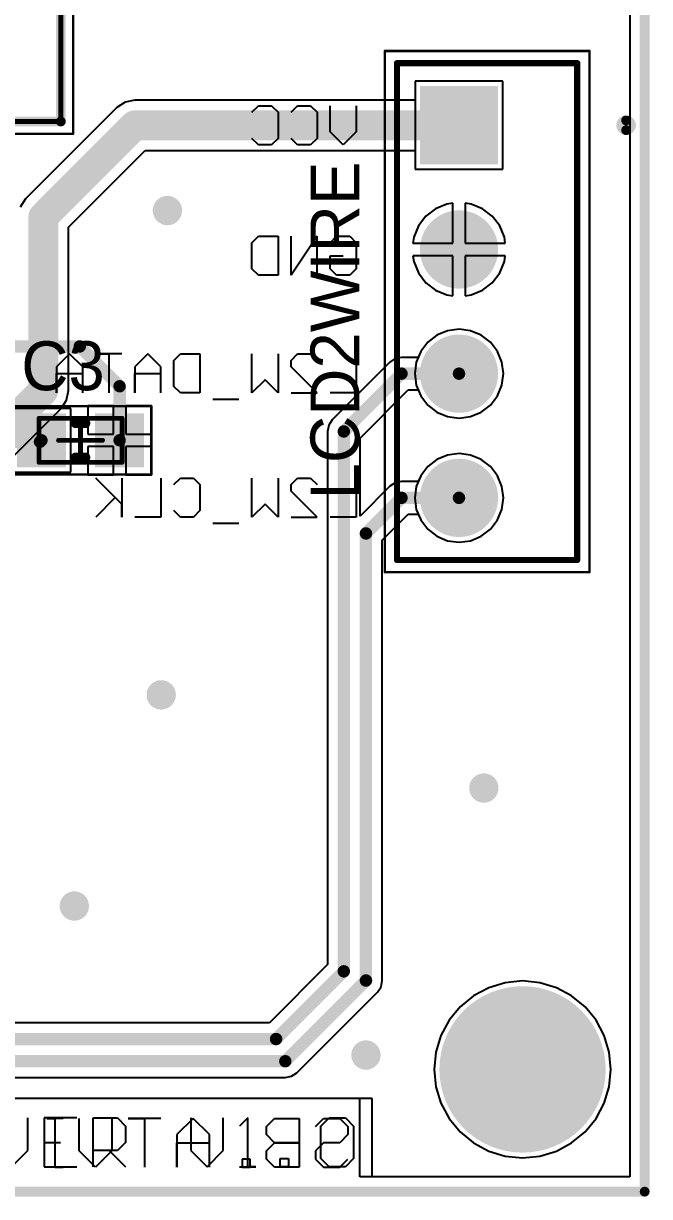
# Model space of a CAD drawing. Header units: millimetres. Extents: x -0.1 to 80.1, y -0.1 to 38.4.
# Drawn here: x 67.28 to 80.1, y -0.1 to 23.89 of the extents above; entities that cross this region are included whole.
import ezdxf

# ---------------------------------------------------------------- set-up
doc = ezdxf.new("R2010")
doc.units = ezdxf.units.MM
for name, color, linetype in [('BottomLayer', 5, 'Continuous'), ('BottomOverlay', 54, 'Continuous'), ('BottomSolder', 6, 'Continuous'), ('KeepOutLayer', 6, 'Continuous'), ('Mechanical13', 56, 'Continuous'), ('Mechanical15', 56, 'Continuous'), ('MultiLayer', 9, 'Continuous'), ('PadHoleLayer', 156, 'Continuous'), ('TopLayer', 1, 'Continuous'), ('TopOverlay', 2, 'Continuous'), ('TopPaste', 8, 'Continuous'), ('TopSolder', 216, 'Continuous'), ('ViaHoleLayer', 16, 'Continuous')]:
    doc.layers.add(name, color=color, linetype=linetype)

# ---------------------------------------------------------------- blocks, each defined once
blk = doc.blocks.new('THT_CON_4_PIN_2_54_WHITE_8')
at = {"layer": 'BottomLayer', "const_width": 0.699}
for points in [[(-1.619, 0, 1), (-0.921, 0, 1)], [(0.921, 0, 1), (1.619, 0, 1)], [(3.461, 0, 1), (4.159, 0, 1)]]:
    blk.add_lwpolyline(points, format="xyb", close=True, dxfattribs=at)
at = {"layer": 'BottomLayer'}
blk.add_solid([(-4.509, -0.699), (-3.111, -0.699), (-4.509, 0.699), (-3.111, 0.699)], dxfattribs=at)
at = {"layer": 'BottomSolder', "const_width": 0.801}
for points in [[(-1.67, 0, 1), (-0.87, 0, 1)], [(0.87, 0, 1), (1.67, 0, 1)], [(3.41, 0, 1), (4.21, 0, 1)]]:
    blk.add_lwpolyline(points, format="xyb", close=True, dxfattribs=at)
at = {"layer": 'BottomSolder'}
blk.add_solid([(-4.611, -0.801), (-3.009, -0.801), (-4.611, 0.801), (-3.009, 0.801)], dxfattribs=at)
at = {"layer": 'Mechanical13'}
for points, const_width in [([(-3.71, 3.42, 1), (-3.91, 3.42, 1)], 0.2), ([(-3.96, 3.42, 1), (-3.86, 3.42, 1)], 0.1), ([(-3.76, 3.42, 1), (-3.66, 3.42, 1)], 0.1), ([(-5.112, 2.42, 1), (-5.048, 2.42, 1)], 0.0635), ([(-5.112, 2.42, 1), (-5.048, 2.42, 1)], 0.0635), ([(5.048, 2.42, 1), (5.112, 2.42, 1)], 0.0635), ([(5.048, 2.42, 1), (5.112, 2.42, 1)], 0.0635), ([(-5.112, -1.27, 1), (-5.048, -1.27, 1)], 0.0635), ([(-5.112, -1.27, 1), (-5.048, -1.27, 1)], 0.0635), ([(5.048, -1.27, 1), (5.112, -1.27, 1)], 0.0635), ([(5.048, -1.27, 1), (5.112, -1.27, 1)], 0.0635)]:
    blk.add_lwpolyline(points, format="xyb", close=True, dxfattribs=dict(at, const_width=const_width))
at = {"layer": 'Mechanical13', "const_width": 0.127}
for points in [[(-5.08, -1.27), (-5.08, 2.42)], [(5.08, 2.42), (-5.08, 2.42)], [(5.08, -1.27), (5.08, 2.42)], [(5.08, -1.27), (-5.08, -1.27)]]:
    blk.add_lwpolyline(points, dxfattribs=at)
at = {"layer": 'Mechanical15', "const_width": 0.05}
for points in [[(-5.33, -1.52), (-5.33, 2.67)], [(5.33, 2.67), (-5.33, 2.67)], [(5.33, -1.52), (5.33, 2.67)], [(5.33, -1.52), (-5.33, -1.52)]]:
    blk.add_lwpolyline(points, dxfattribs=at)
at = {"layer": 'Mechanical15', "const_width": 0.025}
for points in [[(-5.342, 2.67, 1), (-5.318, 2.67, 1)], [(-5.342, 2.67, 1), (-5.318, 2.67, 1)], [(5.318, 2.67, 1), (5.342, 2.67, 1)], [(5.318, 2.67, 1), (5.342, 2.67, 1)], [(-5.342, -1.52, 1), (-5.318, -1.52, 1)], [(-5.342, -1.52, 1), (-5.318, -1.52, 1)], [(5.318, -1.52, 1), (5.342, -1.52, 1)], [(5.318, -1.52, 1), (5.342, -1.52, 1)]]:
    blk.add_lwpolyline(points, format="xyb", close=True, dxfattribs=at)
at = {"layer": 'MultiLayer', "const_width": 0.699}
for points in [[(-1.619, 0, 1), (-0.921, 0, 1)], [(0.921, 0, 1), (1.619, 0, 1)], [(3.461, 0, 1), (4.159, 0, 1)]]:
    blk.add_lwpolyline(points, format="xyb", close=True, dxfattribs=at)
at = {"layer": 'MultiLayer'}
blk.add_solid([(-4.509, -0.699), (-3.111, -0.699), (-4.509, 0.699), (-3.111, 0.699)], dxfattribs=at)
at = {"layer": 'PadHoleLayer', "const_width": 0.445}
for points in [[(-4.032, 0, 1), (-3.588, 0, 1)], [(-1.492, 0, 1), (-1.048, 0, 1)], [(1.048, 0, 1), (1.492, 0, 1)], [(3.588, 0, 1), (4.032, 0, 1)]]:
    blk.add_lwpolyline(points, format="xyb", close=True, dxfattribs=at)
at = {"layer": 'TopLayer', "const_width": 0.699}
for points in [[(-1.619, 0, 1), (-0.921, 0, 1)], [(0.921, 0, 1), (1.619, 0, 1)], [(3.461, 0, 1), (4.159, 0, 1)]]:
    blk.add_lwpolyline(points, format="xyb", close=True, dxfattribs=at)
at = {"layer": 'TopLayer'}
blk.add_solid([(-4.509, -0.699), (-3.111, -0.699), (-4.509, 0.699), (-3.111, 0.699)], dxfattribs=at)
at = {"layer": 'TopOverlay'}
for points, const_width in [([(-3.71, 3.42, 1), (-3.91, 3.42, 1)], 0.2), ([(-3.96, 3.42, 1), (-3.86, 3.42, 1)], 0.1), ([(-3.76, 3.42, 1), (-3.66, 3.42, 1)], 0.1), ([(-5.112, 2.42, 1), (-5.048, 2.42, 1)], 0.0635), ([(-5.112, 2.42, 1), (-5.048, 2.42, 1)], 0.0635), ([(5.048, 2.42, 1), (5.112, 2.42, 1)], 0.0635), ([(5.048, 2.42, 1), (5.112, 2.42, 1)], 0.0635), ([(-5.112, -1.27, 1), (-5.048, -1.27, 1)], 0.0635), ([(-5.112, -1.27, 1), (-5.048, -1.27, 1)], 0.0635), ([(5.048, -1.27, 1), (5.112, -1.27, 1)], 0.0635), ([(5.048, -1.27, 1), (5.112, -1.27, 1)], 0.0635)]:
    blk.add_lwpolyline(points, format="xyb", close=True, dxfattribs=dict(at, const_width=const_width))
at = {"layer": 'TopOverlay', "const_width": 0.127}
for points in [[(-5.08, -1.27), (-5.08, 2.42)], [(5.08, 2.42), (-5.08, 2.42)], [(5.08, -1.27), (5.08, 2.42)], [(5.08, -1.27), (-5.08, -1.27)]]:
    blk.add_lwpolyline(points, dxfattribs=at)
at = {"layer": 'TopSolder', "const_width": 0.801}
for points in [[(-1.67, 0, 1), (-0.87, 0, 1)], [(0.87, 0, 1), (1.67, 0, 1)], [(3.41, 0, 1), (4.21, 0, 1)]]:
    blk.add_lwpolyline(points, format="xyb", close=True, dxfattribs=at)
at = {"layer": 'TopSolder'}
blk.add_solid([(-4.611, -0.801), (-3.009, -0.801), (-4.611, 0.801), (-3.009, 0.801)], dxfattribs=at)
blk = doc.blocks.new('SMD_0603_GENERIC_33')
at = {"layer": 'Mechanical13', "const_width": 0.1}
for points in [[(-0.85, 0.45), (0.85, 0.45)], [(-0.85, -0.45), (-0.85, 0.45)], [(0.85, -0.45), (0.85, 0.45)], [(-0.85, -0.45), (0.85, -0.45)]]:
    blk.add_lwpolyline(points, dxfattribs=at)
at = {"layer": 'Mechanical13', "const_width": 0.05}
for points in [[(-0.875, 0.45, 1), (-0.825, 0.45, 1)], [(-0.875, 0.45, 1), (-0.825, 0.45, 1)], [(0.825, 0.45, 1), (0.875, 0.45, 1)], [(0.825, 0.45, 1), (0.875, 0.45, 1)], [(-0.875, -0.45, 1), (-0.825, -0.45, 1)], [(-0.875, -0.45, 1), (-0.825, -0.45, 1)], [(0.825, -0.45, 1), (0.875, -0.45, 1)], [(0.825, -0.45, 1), (0.875, -0.45, 1)]]:
    blk.add_lwpolyline(points, format="xyb", close=True, dxfattribs=at)
at = {"layer": 'Mechanical15'}
for points, const_width in [([(-1.45, 0.7), (1.45, 0.7)], 0.05), ([(-1.45, -0.7), (-1.45, 0.7)], 0.05), ([(1.45, -0.7), (1.45, 0.7)], 0.05), ([(0, -0.45), (0, 0.45)], 0.1), ([(-0.45, 0), (0.45, 0)], 0.1), ([(-1.45, -0.7), (1.45, -0.7)], 0.05)]:
    blk.add_lwpolyline(points, dxfattribs=dict(at, const_width=const_width))
for points, const_width in [([(-1.463, 0.7, 1), (-1.438, 0.7, 1)], 0.025), ([(-1.463, 0.7, 1), (-1.438, 0.7, 1)], 0.025), ([(1.438, 0.7, 1), (1.462, 0.7, 1)], 0.025), ([(1.438, 0.7, 1), (1.462, 0.7, 1)], 0.025), ([(-0.025, 0.45, 1), (0.025, 0.45, 1)], 0.05), ([(-0.475, 0, 1), (-0.425, 0, 1)], 0.05), ([(0.425, 0, 1), (0.475, 0, 1)], 0.05), ([(-0.025, -0.45, 1), (0.025, -0.45, 1)], 0.05), ([(-1.463, -0.7, 1), (-1.438, -0.7, 1)], 0.025), ([(-1.463, -0.7, 1), (-1.438, -0.7, 1)], 0.025), ([(1.438, -0.7, 1), (1.462, -0.7, 1)], 0.025), ([(1.438, -0.7, 1), (1.462, -0.7, 1)], 0.025)]:
    blk.add_lwpolyline(points, format="xyb", close=True, dxfattribs=dict(at, const_width=const_width))
at = {"layer": 'TopLayer'}
for points in [[(-0.4, -0.45), (-0.4, 0.45), (-1.2, -0.45), (-1.2, 0.45)], [(1.2, -0.45), (1.2, 0.45), (0.4, -0.45), (0.4, 0.45)]]:
    blk.add_solid(points, dxfattribs=at)
at = {"layer": 'TopOverlay', "const_width": 0.2}
for points in [[(-0.1, 0.35), (0.1, 0.35)], [(-0.1, -0.35), (0.1, -0.35)]]:
    blk.add_lwpolyline(points, dxfattribs=at)
at = {"layer": 'TopOverlay', "const_width": 0.1}
for points in [[(-0.15, 0.35, 1), (-0.05, 0.35, 1)], [(0.05, 0.35, 1), (0.15, 0.35, 1)], [(-0.15, -0.35, 1), (-0.05, -0.35, 1)], [(0.05, -0.35, 1), (0.15, -0.35, 1)]]:
    blk.add_lwpolyline(points, format="xyb", close=True, dxfattribs=at)
at = {"layer": 'TopPaste'}
for points in [[(-0.4, -0.45), (-0.4, 0.45), (-1.2, -0.45), (-1.2, 0.45)], [(1.2, -0.45), (1.2, 0.45), (0.4, -0.45), (0.4, 0.45)]]:
    blk.add_solid(points, dxfattribs=at)
at = {"layer": 'TopSolder'}
for points in [[(-0.298, -0.552), (-0.298, 0.552), (-1.302, -0.552), (-1.302, 0.552)], [(1.302, -0.552), (1.302, 0.552), (0.298, -0.552), (0.298, 0.552)]]:
    blk.add_solid(points, dxfattribs=at)
blk = doc.blocks.new('THT_CON_USB_2_0_RA_36')
at = {"layer": 'BottomLayer'}
for points, const_width in [([(-1.602, 4.319, 1), (-0.898, 4.319, 1)], 0.704), ([(-1.602, 2.319, 1), (-0.898, 2.319, 1)], 0.704), ([(0.898, 2.319, 1), (1.602, 2.319, 1)], 0.704), ([(-6.849, -0.381, 1), (-5.191, -0.381, 1)], 1.658), ([(5.191, -0.381, 1), (6.849, -0.381, 1)], 1.658)]:
    blk.add_lwpolyline(points, format="xyb", close=True, dxfattribs=dict(at, const_width=const_width))
blk.add_solid([(0.546, 3.615), (1.954, 3.615), (0.546, 5.023), (1.954, 5.023)], dxfattribs=at)
at = {"layer": 'BottomSolder'}
for points, const_width in [([(-1.653, 4.319, 1), (-0.847, 4.319, 1)], 0.806), ([(-1.653, 2.319, 1), (-0.847, 2.319, 1)], 0.806), ([(0.847, 2.319, 1), (1.653, 2.319, 1)], 0.806), ([(-6.9, -0.381, 1), (-5.14, -0.381, 1)], 1.76), ([(5.14, -0.381, 1), (6.9, -0.381, 1)], 1.76)]:
    blk.add_lwpolyline(points, format="xyb", close=True, dxfattribs=dict(at, const_width=const_width))
blk.add_solid([(0.444, 3.513), (2.056, 3.513), (0.444, 5.125), (2.056, 5.125)], dxfattribs=at)
at = {"layer": 'Mechanical13', "const_width": 0.1}
for points in [[(-6.05, 5.419), (-6.05, -10.781)], [(6.05, 5.419), (-6.05, 5.419)], [(6.05, 5.419), (6.05, -10.781)], [(6.05, -10.781), (-6.05, -10.781)]]:
    blk.add_lwpolyline(points, dxfattribs=at)
at = {"layer": 'Mechanical13', "const_width": 0.05}
for points in [[(-6.075, 5.419, 1), (-6.025, 5.419, 1)], [(-6.075, 5.419, 1), (-6.025, 5.419, 1)], [(6.025, 5.419, 1), (6.075, 5.419, 1)], [(6.025, 5.419, 1), (6.075, 5.419, 1)], [(-6.075, -10.781, 1), (-6.025, -10.781, 1)], [(-6.075, -10.781, 1), (-6.025, -10.781, 1)], [(6.025, -10.781, 1), (6.075, -10.781, 1)], [(6.025, -10.781, 1), (6.075, -10.781, 1)]]:
    blk.add_lwpolyline(points, format="xyb", close=True, dxfattribs=at)
at = {"layer": 'Mechanical15', "const_width": 0.05}
for points in [[(-6.3, 5.669), (-6.3, 1.529)], [(6.3, 5.669), (-6.3, 5.669)], [(6.3, 5.669), (6.3, 1.529)], [(-6.3, 1.529), (-7.93, 1.529)], [(-7.93, 1.529), (-7.93, -2.291)], [(7.93, 1.529), (6.3, 1.529)], [(7.93, 1.529), (7.93, -2.291)], [(-6.3, -2.291), (-7.93, -2.291)], [(-6.3, -2.291), (-6.3, -11.031)], [(6.3, -2.291), (6.3, -11.031)], [(7.93, -2.291), (6.3, -2.291)], [(6.3, -11.031), (-6.3, -11.031)]]:
    blk.add_lwpolyline(points, dxfattribs=at)
at = {"layer": 'Mechanical15', "const_width": 0.025}
for points in [[(-6.312, 5.669, 1), (-6.288, 5.669, 1)], [(-6.312, 5.669, 1), (-6.288, 5.669, 1)], [(6.288, 5.669, 1), (6.312, 5.669, 1)], [(6.288, 5.669, 1), (6.312, 5.669, 1)], [(-7.942, 1.529, 1), (-7.918, 1.529, 1)], [(-7.942, 1.529, 1), (-7.918, 1.529, 1)], [(-6.312, 1.529, 1), (-6.288, 1.529, 1)], [(-6.312, 1.529, 1), (-6.288, 1.529, 1)], [(6.288, 1.529, 1), (6.312, 1.529, 1)], [(6.288, 1.529, 1), (6.312, 1.529, 1)], [(7.918, 1.529, 1), (7.942, 1.529, 1)], [(7.918, 1.529, 1), (7.942, 1.529, 1)], [(-7.942, -2.291, 1), (-7.918, -2.291, 1)], [(-7.942, -2.291, 1), (-7.918, -2.291, 1)], [(-6.312, -2.291, 1), (-6.288, -2.291, 1)], [(-6.312, -2.291, 1), (-6.288, -2.291, 1)], [(6.288, -2.291, 1), (6.312, -2.291, 1)], [(6.288, -2.291, 1), (6.312, -2.291, 1)], [(7.918, -2.291, 1), (7.942, -2.291, 1)], [(7.918, -2.291, 1), (7.942, -2.291, 1)], [(-6.312, -11.031, 1), (-6.288, -11.031, 1)], [(-6.312, -11.031, 1), (-6.288, -11.031, 1)], [(6.288, -11.031, 1), (6.312, -11.031, 1)], [(6.288, -11.031, 1), (6.312, -11.031, 1)]]:
    blk.add_lwpolyline(points, format="xyb", close=True, dxfattribs=at)
at = {"layer": 'MultiLayer'}
for points, const_width in [([(-1.602, 4.319, 1), (-0.898, 4.319, 1)], 0.704), ([(-1.602, 2.319, 1), (-0.898, 2.319, 1)], 0.704), ([(0.898, 2.319, 1), (1.602, 2.319, 1)], 0.704), ([(-6.849, -0.381, 1), (-5.191, -0.381, 1)], 1.658), ([(5.191, -0.381, 1), (6.849, -0.381, 1)], 1.658)]:
    blk.add_lwpolyline(points, format="xyb", close=True, dxfattribs=dict(at, const_width=const_width))
blk.add_solid([(0.546, 3.615), (1.954, 3.615), (0.546, 5.023), (1.954, 5.023)], dxfattribs=at)
at = {"layer": 'PadHoleLayer'}
for points, const_width in [([(-1.475, 4.319, 1), (-1.025, 4.319, 1)], 0.45), ([(1.025, 4.319, 1), (1.475, 4.319, 1)], 0.45), ([(-1.475, 2.319, 1), (-1.025, 2.319, 1)], 0.45), ([(1.025, 2.319, 1), (1.475, 2.319, 1)], 0.45), ([(-6.595, -0.381, 1), (-5.445, -0.381, 1)], 1.15), ([(5.445, -0.381, 1), (6.595, -0.381, 1)], 1.15)]:
    blk.add_lwpolyline(points, format="xyb", close=True, dxfattribs=dict(at, const_width=const_width))
at = {"layer": 'TopLayer'}
for points, const_width in [([(-1.602, 4.319, 1), (-0.898, 4.319, 1)], 0.704), ([(-1.602, 2.319, 1), (-0.898, 2.319, 1)], 0.704), ([(0.898, 2.319, 1), (1.602, 2.319, 1)], 0.704), ([(-6.849, -0.381, 1), (-5.191, -0.381, 1)], 1.658), ([(5.191, -0.381, 1), (6.849, -0.381, 1)], 1.658)]:
    blk.add_lwpolyline(points, format="xyb", close=True, dxfattribs=dict(at, const_width=const_width))
blk.add_solid([(0.546, 3.615), (1.954, 3.615), (0.546, 5.023), (1.954, 5.023)], dxfattribs=at)
at = {"layer": 'TopOverlay', "const_width": 0.2}
for points in [[(-6.05, 5.419), (-6.05, 1.629)], [(6.05, 5.419), (-6.05, 5.419)], [(6.05, 5.419), (6.05, 1.629)], [(-6.05, -2.391), (-6.05, -10.781)], [(6.05, -2.391), (6.05, -10.781)], [(6.05, -10.781), (-6.05, -10.781)]]:
    blk.add_lwpolyline(points, dxfattribs=at)
at = {"layer": 'TopOverlay', "const_width": 0.1}
for points in [[(-6.1, 5.419, 1), (-6, 5.419, 1)], [(-6.1, 5.419, 1), (-6, 5.419, 1)], [(6, 5.419, 1), (6.1, 5.419, 1)], [(6, 5.419, 1), (6.1, 5.419, 1)], [(-6.1, 1.629, 1), (-6, 1.629, 1)], [(6, 1.629, 1), (6.1, 1.629, 1)], [(-6.1, -2.391, 1), (-6, -2.391, 1)], [(6, -2.391, 1), (6.1, -2.391, 1)], [(-6.1, -10.781, 1), (-6, -10.781, 1)], [(-6.1, -10.781, 1), (-6, -10.781, 1)], [(6, -10.781, 1), (6.1, -10.781, 1)], [(6, -10.781, 1), (6.1, -10.781, 1)]]:
    blk.add_lwpolyline(points, format="xyb", close=True, dxfattribs=at)
at = {"layer": 'TopSolder'}
for points, const_width in [([(-1.653, 4.319, 1), (-0.847, 4.319, 1)], 0.806), ([(-1.653, 2.319, 1), (-0.847, 2.319, 1)], 0.806), ([(0.847, 2.319, 1), (1.653, 2.319, 1)], 0.806), ([(-6.9, -0.381, 1), (-5.14, -0.381, 1)], 1.76), ([(5.14, -0.381, 1), (6.9, -0.381, 1)], 1.76)]:
    blk.add_lwpolyline(points, format="xyb", close=True, dxfattribs=dict(at, const_width=const_width))
blk.add_solid([(0.444, 3.513), (2.056, 3.513), (0.444, 5.125), (2.056, 5.125)], dxfattribs=at)

msp = doc.modelspace()

# ---------------------------------------------------------------- linework, layer by layer
at = {"layer": 'BottomLayer'}
for p, q in [((79.694, 35.694), (79.694, 0.306)), ((77.099, 22.709), (75.301, 22.709)), ((75.301, 22.709), (75.301, 22.325)), ((77.099, 20.911), (77.099, 22.709)), ((69.562, 22.325), (69.365, 22.286)), ((75.301, 22.325), (69.562, 22.325)), ((69.562, 22.325), (69.562, 22.325)), ((69.198, 22.174), (67.327, 20.303)), ((69.365, 22.286), (69.198, 22.174)), ((68.206, 19.726), (69.775, 21.295)), ((69.775, 21.295), (75.301, 21.295)), ((75.301, 21.295), (75.301, 20.911)), ((75.301, 20.911), (77.099, 20.911)), ((67.327, 20.303), (67.215, 20.136)), ((75.951, 20.198), (75.719, 20.102)), ((76.073, 20.215), (75.951, 20.198)), ((76.073, 19.397), (76.073, 20.215)), ((76.449, 20.198), (76.327, 20.215)), ((76.327, 20.215), (76.327, 19.397)), ((76.681, 20.102), (76.449, 20.198)), ((75.52, 19.95), (75.368, 19.751)), ((75.719, 20.102), (75.52, 19.95)), ((76.88, 19.95), (76.681, 20.102)), ((77.032, 19.751), (76.88, 19.95)), ((68.206, 16.383), (68.206, 19.726)), ((75.368, 19.751), (75.272, 19.519)), ((77.128, 19.519), (77.032, 19.751)), ((75.272, 19.519), (75.255, 19.397)), ((77.145, 19.397), (77.128, 19.519)), ((75.255, 19.397), (76.073, 19.397)), ((76.327, 19.397), (77.145, 19.397)), ((76.073, 19.143), (75.255, 19.143)), ((75.255, 19.143), (75.272, 19.021)), ((75.272, 19.021), (75.368, 18.789)), ((76.073, 18.325), (76.073, 19.143)), ((77.145, 19.143), (76.327, 19.143)), ((76.327, 19.143), (76.327, 18.325)), ((77.032, 18.789), (77.128, 19.021)), ((77.128, 19.021), (77.145, 19.143)), ((75.368, 18.789), (75.52, 18.59)), ((76.88, 18.59), (77.032, 18.789)), ((75.52, 18.59), (75.719, 18.438)), ((76.681, 18.438), (76.88, 18.59)), ((75.719, 18.438), (75.951, 18.342)), ((75.951, 18.342), (76.073, 18.325)), ((76.327, 18.325), (76.449, 18.342)), ((76.449, 18.342), (76.681, 18.438)), ((75.747, 17.515), (75.559, 17.371)), ((75.965, 17.606), (75.747, 17.515)), ((76.2, 17.637), (75.965, 17.606)), ((76.435, 17.606), (76.2, 17.637)), ((76.653, 17.515), (76.435, 17.606)), ((76.841, 17.371), (76.653, 17.515)), ((75.559, 17.371), (75.415, 17.183)), ((76.985, 17.183), (76.841, 17.371)), ((75.415, 17.183), (75.324, 16.965)), ((77.076, 16.965), (76.985, 17.183)), ((75.324, 16.965), (75.293, 16.73)), ((77.107, 16.73), (77.076, 16.965)), ((75.293, 16.73), (75.324, 16.495)), ((77.076, 16.495), (77.107, 16.73)), ((68.167, 16.186), (68.206, 16.383)), ((75.324, 16.495), (75.415, 16.277)), ((76.985, 16.277), (77.076, 16.495)), ((68.055, 16.019), (68.167, 16.186)), ((75.415, 16.277), (75.559, 16.089)), ((75.559, 16.089), (75.747, 15.945)), ((76.653, 15.945), (76.841, 16.089)), ((76.841, 16.089), (76.985, 16.277)), ((66.366, 14.33), (68.055, 16.019)), ((75.747, 15.945), (75.965, 15.854)), ((75.965, 15.854), (76.2, 15.823)), ((76.2, 15.823), (76.435, 15.854)), ((76.435, 15.854), (76.653, 15.945)), ((75.747, 14.975), (75.559, 14.831)), ((75.965, 15.066), (75.747, 14.975)), ((76.2, 15.097), (75.965, 15.066)), ((76.435, 15.066), (76.2, 15.097)), ((76.653, 14.975), (76.435, 15.066)), ((76.841, 14.831), (76.653, 14.975)), ((75.415, 14.643), (75.324, 14.425)), ((75.559, 14.831), (75.415, 14.643)), ((76.985, 14.643), (76.841, 14.831)), ((77.076, 14.425), (76.985, 14.643)), ((75.324, 14.425), (75.293, 14.19)), ((77.107, 14.19), (77.076, 14.425)), ((75.293, 14.19), (75.324, 13.955)), ((77.076, 13.955), (77.107, 14.19)), ((75.324, 13.955), (75.415, 13.737)), ((76.985, 13.737), (77.076, 13.955)), ((75.415, 13.737), (75.559, 13.549)), ((76.841, 13.549), (76.985, 13.737)), ((75.559, 13.549), (75.747, 13.405)), ((76.653, 13.405), (76.841, 13.549)), ((75.747, 13.405), (75.965, 13.314)), ((75.965, 13.314), (76.2, 13.283)), ((76.2, 13.283), (76.435, 13.314)), ((76.435, 13.314), (76.653, 13.405)), ((76.808, 4.171), (76.495, 4.004)), ((77.147, 4.274), (76.808, 4.171)), ((77.5, 4.309), (77.147, 4.274)), ((77.853, 4.274), (77.5, 4.309)), ((78.192, 4.171), (77.853, 4.274)), ((78.505, 4.004), (78.192, 4.171)), ((76.495, 4.004), (76.221, 3.779)), ((78.779, 3.779), (78.505, 4.004)), ((76.221, 3.779), (75.996, 3.505)), ((79.004, 3.505), (78.779, 3.779)), ((75.996, 3.505), (75.829, 3.192)), ((79.171, 3.192), (79.004, 3.505)), ((75.829, 3.192), (75.726, 2.853)), ((79.274, 2.853), (79.171, 3.192)), ((75.726, 2.853), (75.691, 2.5)), ((79.309, 2.5), (79.274, 2.853)), ((75.691, 2.5), (75.726, 2.147)), ((79.274, 2.147), (79.309, 2.5)), ((75.726, 2.147), (75.829, 1.808)), ((79.171, 1.808), (79.274, 2.147)), ((74.168, 1.903), (61.849, 1.907)), ((74.168, 0.306), (74.168, 1.903)), ((75.829, 1.808), (75.996, 1.495)), ((79.004, 1.495), (79.171, 1.808)), ((75.996, 1.495), (76.221, 1.221)), ((78.779, 1.221), (79.004, 1.495)), ((76.221, 1.221), (76.495, 0.996)), ((78.505, 0.996), (78.779, 1.221)), ((76.495, 0.996), (76.808, 0.829)), ((78.192, 0.829), (78.505, 0.996)), ((76.808, 0.829), (77.147, 0.726)), ((77.147, 0.726), (77.5, 0.691)), ((77.5, 0.691), (77.853, 0.726)), ((77.853, 0.726), (78.192, 0.829)), ((79.694, 0.306), (74.168, 0.306))]:
    msp.add_line(p, q, dxfattribs=at)
at = {"layer": 'BottomLayer', "const_width": 0.61}
for points in [[(67.691, 19.939), (69.562, 21.81)], [(69.562, 21.81), (76.2, 21.81)], [(67.691, 16.383), (67.691, 19.939)], [(66.002, 14.694), (67.691, 16.383)]]:
    msp.add_lwpolyline(points, dxfattribs=at)
at = {"layer": 'BottomLayer'}
for points, const_width in [([(69.41, 21.81, 1), (69.714, 21.81, 1)], 0.305), ([(69.41, 21.81, 1), (69.714, 21.81, 1)], 0.305), ([(76.048, 21.81, 1), (76.352, 21.81, 1)], 0.305), ([(67.539, 19.939, 1), (67.843, 19.939, 1)], 0.305), ([(67.539, 19.939, 1), (67.843, 19.939, 1)], 0.305), ([(70.081, 20.066, 1), (70.381, 20.066, 1)], 0.3), ([(67.539, 16.383, 1), (67.843, 16.383, 1)], 0.305), ([(67.539, 16.383, 1), (67.843, 16.383, 1)], 0.305), ([(69.954, 10.16, 1), (70.254, 10.16, 1)], 0.3), ([(76.558, 8.255, 1), (76.858, 8.255, 1)], 0.3), ([(68.176, 5.842, 1), (68.476, 5.842, 1)], 0.3), ([(76.7, 2.5, 1), (78.3, 2.5, 1)], 1.6), ([(74.145, 2.794, 1), (74.445, 2.794, 1)], 0.3)]:
    msp.add_lwpolyline(points, format="xyb", close=True, dxfattribs=dict(at, const_width=const_width))
at = {"layer": 'BottomOverlay'}
for p, q in [((71.962, 22.075), (72.096, 22.209)), ((72.096, 22.209), (72.362, 22.209)), ((72.362, 22.209), (72.496, 22.075)), ((72.496, 22.075), (72.496, 21.542)), ((72.762, 22.075), (72.895, 22.209)), ((72.895, 22.209), (73.162, 22.209)), ((73.162, 22.209), (73.295, 22.075)), ((73.295, 22.075), (73.295, 21.542)), ((73.562, 21.676), (73.562, 22.209)), ((74.095, 22.209), (74.095, 21.676)), ((73.828, 21.409), (73.562, 21.676)), ((74.095, 21.676), (73.828, 21.409)), ((72.096, 21.409), (71.962, 21.542)), ((72.362, 21.409), (72.096, 21.409)), ((72.496, 21.542), (72.362, 21.409)), ((72.895, 21.409), (72.762, 21.542)), ((73.162, 21.409), (72.895, 21.409)), ((73.295, 21.542), (73.162, 21.409)), ((71.962, 19.408), (72.096, 19.542)), ((72.096, 19.542), (72.496, 19.542)), ((72.496, 19.542), (72.496, 18.742)), ((73.295, 19.542), (72.762, 18.742)), ((72.762, 18.742), (72.762, 19.542)), ((73.295, 18.742), (73.295, 19.542)), ((73.562, 19.408), (73.695, 19.542)), ((73.695, 19.542), (73.962, 19.542)), ((73.962, 19.542), (74.095, 19.408)), ((71.962, 18.875), (71.962, 19.408)), ((74.095, 19.408), (74.095, 18.875)), ((73.562, 18.875), (73.562, 19.142)), ((73.562, 19.142), (73.828, 19.142)), ((72.096, 18.742), (71.962, 18.875)), ((72.496, 18.742), (72.096, 18.742)), ((73.695, 18.742), (73.562, 18.875)), ((73.962, 18.742), (73.695, 18.742)), ((74.095, 18.875), (73.962, 18.742)), ((68.23, 17.135), (67.964, 16.868)), ((68.497, 16.868), (68.23, 17.135)), ((69.297, 17.135), (68.763, 17.135)), ((68.763, 17.135), (69.03, 17.135)), ((69.03, 17.135), (69.03, 16.335)), ((69.83, 17.135), (69.563, 16.868)), ((70.096, 16.868), (69.83, 17.135)), ((70.363, 17.002), (70.496, 17.135)), ((70.496, 17.135), (70.896, 17.135)), ((70.896, 17.135), (70.896, 16.335)), ((71.962, 16.335), (71.962, 17.135)), ((72.496, 17.135), (72.496, 16.335)), ((72.762, 17.002), (72.895, 17.135)), ((72.895, 17.135), (73.162, 17.135)), ((73.162, 17.135), (73.295, 17.002)), ((74.095, 17.135), (74.095, 16.335)), ((67.964, 16.868), (67.964, 16.335)), ((68.497, 16.335), (68.497, 16.868)), ((69.563, 16.868), (69.563, 16.335)), ((70.096, 16.335), (70.096, 16.868)), ((70.363, 16.469), (70.363, 17.002)), ((72.762, 16.868), (72.762, 17.002)), ((73.295, 16.335), (72.762, 16.868)), ((67.964, 16.335), (67.964, 16.735)), ((67.964, 16.735), (68.497, 16.735)), ((69.563, 16.335), (69.563, 16.735)), ((69.563, 16.735), (70.096, 16.735)), ((72.229, 16.602), (71.962, 16.335)), ((72.496, 16.335), (72.229, 16.602)), ((70.496, 16.335), (70.363, 16.469)), ((70.896, 16.335), (70.496, 16.335)), ((72.762, 16.335), (73.295, 16.335)), ((74.095, 16.335), (73.562, 16.335)), ((71.696, 16.202), (71.163, 16.202)), ((69.297, 14.062), (68.763, 14.595)), ((68.763, 14.595), (69.163, 14.195)), ((69.297, 14.595), (69.297, 13.795)), ((70.096, 14.595), (70.096, 13.795)), ((70.363, 14.462), (70.496, 14.595)), ((70.496, 14.595), (70.763, 14.595)), ((70.763, 14.595), (70.896, 14.462)), ((70.896, 14.462), (70.896, 13.929)), ((71.962, 13.795), (71.962, 14.595)), ((72.496, 14.595), (72.496, 13.795)), ((72.762, 14.462), (72.895, 14.595)), ((72.762, 14.328), (72.762, 14.462)), ((72.895, 14.595), (73.162, 14.595)), ((73.162, 14.595), (73.295, 14.462)), ((74.095, 14.595), (74.095, 13.795)), ((69.163, 14.195), (68.763, 13.795)), ((73.295, 13.795), (72.762, 14.328)), ((69.297, 13.795), (69.297, 14.062)), ((70.496, 13.795), (70.363, 13.929)), ((70.896, 13.929), (70.763, 13.795)), ((72.229, 14.062), (71.962, 13.795)), ((72.496, 13.795), (72.229, 14.062)), ((70.096, 13.795), (69.563, 13.795)), ((70.763, 13.795), (70.496, 13.795)), ((72.762, 13.795), (73.295, 13.795)), ((74.095, 13.795), (73.562, 13.795)), ((71.696, 13.662), (71.163, 13.662))]:
    msp.add_line(p, q, dxfattribs=at)
at = {"layer": 'BottomSolder'}
for p, q in [((68.094, 1.499), (67.761, 1.499)), ((67.761, 1.499), (67.928, 1.499)), ((67.928, 1.499), (67.928, 0.499)), ((68.428, 0.832), (68.428, 1.499)), ((69.094, 1.499), (69.094, 0.832)), ((70.094, 1.499), (69.427, 1.499)), ((69.427, 1.499), (69.761, 1.499)), ((69.761, 1.499), (69.761, 0.499)), ((70.76, 1.499), (70.427, 1.166)), ((71.093, 1.166), (70.76, 1.499)), ((72.26, 1.332), (72.426, 1.499)), ((72.426, 1.499), (72.926, 1.499)), ((72.926, 1.499), (72.926, 0.499)), ((73.259, 1.332), (73.426, 1.499)), ((73.426, 1.499), (73.759, 1.499)), ((73.759, 1.499), (73.926, 1.332)), ((72.26, 1.166), (72.26, 1.332)), ((73.926, 1.332), (73.926, 1.166)), ((70.427, 1.166), (70.427, 0.499)), ((70.427, 0.499), (70.427, 0.999)), ((70.427, 0.999), (71.093, 0.999)), ((71.093, 0.499), (71.093, 1.166)), ((72.426, 0.999), (72.26, 1.166)), ((72.26, 0.832), (72.426, 0.999)), ((72.426, 0.999), (72.926, 0.999)), ((72.926, 0.999), (72.426, 0.999)), ((73.426, 0.999), (73.259, 0.832)), ((73.759, 0.999), (73.426, 0.999)), ((73.926, 1.166), (73.759, 0.999)), ((68.761, 0.499), (68.428, 0.832)), ((69.094, 0.832), (68.761, 0.499)), ((72.26, 0.666), (72.26, 0.832)), ((73.259, 0.832), (73.259, 0.666)), ((68.094, 0.499), (67.761, 0.499)), ((67.928, 0.499), (68.094, 0.499)), ((71.927, 0.666), (71.76, 0.666)), ((71.76, 0.666), (71.76, 0.499)), ((71.76, 0.499), (71.927, 0.499)), ((71.927, 0.499), (71.927, 0.666)), ((72.426, 0.499), (72.26, 0.666)), ((72.926, 0.499), (72.426, 0.499)), ((73.259, 0.666), (73.426, 0.499)), ((73.426, 0.499), (73.759, 0.499)), ((73.759, 0.499), (73.926, 0.666))]:
    msp.add_line(p, q, dxfattribs=at)
at = {"layer": 'BottomSolder', "const_width": 1.702}
msp.add_lwpolyline([(76.649, 2.5, 1), (78.351, 2.5, 1)], format="xyb", close=True, dxfattribs=at)
at = {"layer": 'KeepOutLayer', "const_width": 0.2}
for points in [[(80, 0), (80, 36)], [(0, 0), (80, 0)]]:
    msp.add_lwpolyline(points, dxfattribs=at)
at = {"layer": 'KeepOutLayer', "const_width": 0.1}
msp.add_lwpolyline([(79.95, 0, 1), (80.05, 0, 1)], format="xyb", close=True, dxfattribs=at)
msp.add_lwpolyline([(79.95, 0, 1), (80.05, 0, 1)], format="xyb", close=True, dxfattribs=at)
at = {"layer": 'MultiLayer'}
for points, const_width in [([(70.081, 20.066, 1), (70.381, 20.066, 1)], 0.3), ([(69.954, 10.16, 1), (70.254, 10.16, 1)], 0.3), ([(76.558, 8.255, 1), (76.858, 8.255, 1)], 0.3), ([(68.176, 5.842, 1), (68.476, 5.842, 1)], 0.3), ([(76.7, 2.5, 1), (78.3, 2.5, 1)], 1.6), ([(74.145, 2.794, 1), (74.445, 2.794, 1)], 0.3)]:
    msp.add_lwpolyline(points, format="xyb", close=True, dxfattribs=dict(at, const_width=const_width))
at = {"layer": 'PadHoleLayer', "const_width": 1.5}
msp.add_lwpolyline([(76.75, 2.5, 1), (78.25, 2.5, 1)], format="xyb", close=True, dxfattribs=at)
at = {"layer": 'TopLayer'}
for p, q in [((79.694, 35.694), (79.694, 0.306)), ((77.099, 22.709), (75.301, 22.709)), ((75.301, 22.709), (75.301, 20.911)), ((77.099, 20.911), (77.099, 22.709)), ((75.301, 20.911), (77.099, 20.911)), ((75.951, 20.198), (75.719, 20.102)), ((76.073, 20.215), (75.951, 20.198)), ((76.073, 19.397), (76.073, 20.215)), ((76.449, 20.198), (76.327, 20.215)), ((76.327, 20.215), (76.327, 19.397)), ((76.681, 20.102), (76.449, 20.198)), ((75.52, 19.95), (75.368, 19.751)), ((75.719, 20.102), (75.52, 19.95)), ((76.88, 19.95), (76.681, 20.102)), ((77.032, 19.751), (76.88, 19.95)), ((75.368, 19.751), (75.272, 19.519)), ((77.128, 19.519), (77.032, 19.751)), ((75.272, 19.519), (75.255, 19.397)), ((77.145, 19.397), (77.128, 19.519)), ((75.255, 19.397), (76.073, 19.397)), ((76.327, 19.397), (77.145, 19.397)), ((76.073, 19.143), (75.255, 19.143)), ((75.255, 19.143), (75.272, 19.021)), ((75.272, 19.021), (75.368, 18.789)), ((76.073, 18.325), (76.073, 19.143)), ((77.145, 19.143), (76.327, 19.143)), ((76.327, 19.143), (76.327, 18.325)), ((77.032, 18.789), (77.128, 19.021)), ((77.128, 19.021), (77.145, 19.143)), ((75.368, 18.789), (75.52, 18.59)), ((76.88, 18.59), (77.032, 18.789)), ((75.52, 18.59), (75.719, 18.438)), ((76.681, 18.438), (76.88, 18.59)), ((75.719, 18.438), (75.951, 18.342)), ((75.951, 18.342), (76.073, 18.325)), ((76.327, 18.325), (76.449, 18.342)), ((76.449, 18.342), (76.681, 18.438)), ((75.747, 17.515), (75.559, 17.371)), ((75.965, 17.606), (75.747, 17.515)), ((76.2, 17.637), (75.965, 17.606)), ((76.435, 17.606), (76.2, 17.637)), ((76.653, 17.515), (76.435, 17.606)), ((76.841, 17.371), (76.653, 17.515)), ((75.559, 17.371), (75.415, 17.183)), ((76.985, 17.183), (76.841, 17.371)), ((74.895, 17.038), (74.787, 16.966)), ((75.023, 17.063), (74.895, 17.038)), ((75.365, 17.063), (75.023, 17.063)), ((75.415, 17.183), (75.365, 17.063)), ((77.076, 16.965), (76.985, 17.183)), ((74.787, 16.966), (73.605, 15.784)), ((77.107, 16.73), (77.076, 16.965)), ((77.076, 16.495), (77.107, 16.73)), ((74.174, 15.41), (75.161, 16.397)), ((75.161, 16.397), (75.365, 16.397)), ((75.365, 16.397), (75.415, 16.277)), ((76.985, 16.277), (77.076, 16.495)), ((75.415, 16.277), (75.559, 16.089)), ((75.559, 16.089), (75.747, 15.945)), ((76.653, 15.945), (76.841, 16.089)), ((76.841, 16.089), (76.985, 16.277)), ((68.253, 16.017), (67.053, 16.017)), ((68.253, 14.717), (68.253, 16.017)), ((69.126, 16.071), (68.599, 16.071)), ((68.599, 16.071), (68.599, 15.494)), ((69.126, 15.494), (69.126, 16.071)), ((69.907, 16.071), (69.38, 16.071)), ((69.38, 16.071), (69.38, 15.494)), ((69.907, 15.494), (69.907, 16.071)), ((75.747, 15.945), (75.965, 15.854)), ((75.965, 15.854), (76.2, 15.823)), ((76.2, 15.823), (76.435, 15.854)), ((76.435, 15.854), (76.653, 15.945)), ((73.533, 15.676), (73.508, 15.548)), ((73.605, 15.784), (73.533, 15.676)), ((68.599, 15.494), (69.126, 15.494)), ((69.38, 15.494), (69.907, 15.494)), ((73.508, 15.548), (73.508, 4.644)), ((74.174, 13.813), (74.174, 15.41)), ((69.126, 15.24), (68.599, 15.24)), ((68.599, 15.24), (68.599, 14.663)), ((69.126, 14.663), (69.126, 15.24)), ((69.907, 15.24), (69.38, 15.24)), ((69.38, 15.24), (69.38, 14.663)), ((69.907, 14.663), (69.907, 15.24)), ((75.747, 14.975), (75.559, 14.831)), ((75.965, 15.066), (75.747, 14.975)), ((76.2, 15.097), (75.965, 15.066)), ((76.435, 15.066), (76.2, 15.097)), ((76.653, 14.975), (76.435, 15.066)), ((76.841, 14.831), (76.653, 14.975)), ((67.053, 14.717), (68.253, 14.717)), ((68.599, 14.663), (69.126, 14.663)), ((69.38, 14.663), (69.907, 14.663)), ((75.415, 14.643), (75.365, 14.523)), ((75.559, 14.831), (75.415, 14.643)), ((76.985, 14.643), (76.841, 14.831)), ((77.076, 14.425), (76.985, 14.643)), ((74.787, 14.426), (74.174, 13.813)), ((74.895, 14.498), (74.787, 14.426)), ((75.023, 14.523), (74.895, 14.498)), ((75.365, 14.523), (75.023, 14.523)), ((77.107, 14.19), (77.076, 14.425)), ((77.076, 13.955), (77.107, 14.19)), ((76.985, 13.737), (77.076, 13.955)), ((74.628, 13.324), (75.161, 13.857)), ((75.161, 13.857), (75.365, 13.857)), ((75.365, 13.857), (75.415, 13.737)), ((75.415, 13.737), (75.559, 13.549)), ((76.841, 13.549), (76.985, 13.737)), ((75.559, 13.549), (75.747, 13.405)), ((76.653, 13.405), (76.841, 13.549)), ((74.628, 4.318), (74.628, 13.324)), ((75.747, 13.405), (75.965, 13.314)), ((75.965, 13.314), (76.2, 13.283)), ((76.2, 13.283), (76.435, 13.314)), ((76.435, 13.314), (76.653, 13.405)), ((73.508, 4.644), (72.318, 3.454)), ((72.88, 2.431), (74.531, 4.082)), ((74.531, 4.082), (74.603, 4.19)), ((74.603, 4.19), (74.628, 4.318)), ((76.808, 4.171), (76.495, 4.004)), ((77.147, 4.274), (76.808, 4.171)), ((77.5, 4.309), (77.147, 4.274)), ((77.853, 4.274), (77.5, 4.309)), ((78.192, 4.171), (77.853, 4.274)), ((78.505, 4.004), (78.192, 4.171)), ((76.495, 4.004), (76.221, 3.779)), ((78.779, 3.779), (78.505, 4.004)), ((76.221, 3.779), (75.996, 3.505)), ((79.004, 3.505), (78.779, 3.779)), ((72.318, 3.454), (40.715, 3.454)), ((75.996, 3.505), (75.829, 3.192)), ((79.171, 3.192), (79.004, 3.505)), ((75.829, 3.192), (75.726, 2.853)), ((79.274, 2.853), (79.171, 3.192)), ((75.726, 2.853), (75.691, 2.5)), ((79.309, 2.5), (79.274, 2.853)), ((72.772, 2.359), (72.88, 2.431)), ((75.691, 2.5), (75.726, 2.147)), ((79.274, 2.147), (79.309, 2.5)), ((26.035, 2.334), (72.644, 2.334)), ((72.644, 2.334), (72.772, 2.359)), ((75.726, 2.147), (75.829, 1.808)), ((79.171, 1.808), (79.274, 2.147)), ((74.422, 1.905), (55.499, 1.905)), ((74.422, 0.306), (74.422, 1.905)), ((75.829, 1.808), (75.996, 1.495)), ((79.004, 1.495), (79.171, 1.808)), ((75.996, 1.495), (76.221, 1.221)), ((78.779, 1.221), (79.004, 1.495)), ((76.221, 1.221), (76.495, 0.996)), ((78.505, 0.996), (78.779, 1.221)), ((76.495, 0.996), (76.808, 0.829)), ((78.192, 0.829), (78.505, 0.996)), ((76.808, 0.829), (77.147, 0.726)), ((77.147, 0.726), (77.5, 0.691)), ((77.5, 0.691), (77.853, 0.726)), ((77.853, 0.726), (78.192, 0.829)), ((79.694, 0.306), (74.422, 0.306))]:
    msp.add_line(p, q, dxfattribs=at)
for points, const_width in [([(70.081, 20.066, 1), (70.381, 20.066, 1)], 0.3), ([(68.374, 17.287, 1), (68.501, 17.287, 1)], 0.127), ([(68.374, 17.287, 1), (68.501, 17.287, 1)], 0.127), ([(74.959, 16.73, 1), (75.086, 16.73, 1)], 0.127), ([(74.959, 16.73, 1), (75.086, 16.73, 1)], 0.127), ([(76.136, 16.73, 1), (76.263, 16.73, 1)], 0.127), ([(69.189, 16.472, 1), (69.316, 16.472, 1)], 0.127), ([(69.189, 16.472, 1), (69.316, 16.472, 1)], 0.127), ([(73.778, 15.548, 1), (73.905, 15.548, 1)], 0.127), ([(73.778, 15.548, 1), (73.905, 15.548, 1)], 0.127), ([(67.559, 15.337, 1), (67.686, 15.337, 1)], 0.127), ([(67.559, 15.337, 1), (67.686, 15.337, 1)], 0.127), ([(67.589, 15.367, 1), (67.716, 15.367, 1)], 0.127), ([(69.189, 15.367, 1), (69.316, 15.367, 1)], 0.127), ([(74.959, 14.19, 1), (75.086, 14.19, 1)], 0.127), ([(74.959, 14.19, 1), (75.086, 14.19, 1)], 0.127), ([(76.136, 14.19, 1), (76.263, 14.19, 1)], 0.127), ([(74.231, 13.462, 1), (74.359, 13.462, 1)], 0.127), ([(74.231, 13.462, 1), (74.359, 13.462, 1)], 0.127), ([(69.954, 10.16, 1), (70.254, 10.16, 1)], 0.3), ([(76.558, 8.255, 1), (76.858, 8.255, 1)], 0.3), ([(68.176, 5.842, 1), (68.476, 5.842, 1)], 0.3), ([(73.778, 4.506, 1), (73.905, 4.506, 1)], 0.127), ([(73.778, 4.506, 1), (73.905, 4.506, 1)], 0.127), ([(74.231, 4.318, 1), (74.359, 4.318, 1)], 0.127), ([(74.231, 4.318, 1), (74.359, 4.318, 1)], 0.127), ([(76.7, 2.5, 1), (78.3, 2.5, 1)], 1.6), ([(72.392, 3.121, 1), (72.519, 3.121, 1)], 0.127), ([(72.392, 3.121, 1), (72.519, 3.121, 1)], 0.127), ([(74.145, 2.794, 1), (74.445, 2.794, 1)], 0.3), ([(72.581, 2.667, 1), (72.707, 2.667, 1)], 0.127), ([(72.581, 2.667, 1), (72.707, 2.667, 1)], 0.127)]:
    msp.add_lwpolyline(points, format="xyb", close=True, dxfattribs=dict(at, const_width=const_width))
at = {"layer": 'TopLayer', "const_width": 0.254}
for points in [[(65.684, 17.287), (68.438, 17.287)], [(68.438, 17.287), (69.253, 16.472)], [(73.841, 15.548), (75.023, 16.73)], [(75.023, 16.73), (76.2, 16.73)], [(69.253, 15.367), (69.253, 16.472)], [(73.841, 4.506), (73.841, 15.548)], [(65.684, 15.337), (67.623, 15.337)], [(67.623, 15.337), (67.653, 15.367)], [(74.295, 13.462), (75.023, 14.19)], [(75.023, 14.19), (76.2, 14.19)], [(74.295, 4.318), (74.295, 13.462)], [(72.456, 3.121), (73.841, 4.506)], [(72.644, 2.667), (74.295, 4.318)], [(26.47, 3.121), (72.456, 3.121)], [(26.035, 2.667), (72.644, 2.667)]]:
    msp.add_lwpolyline(points, dxfattribs=at)
at = {"layer": 'TopSolder'}
for p, q in [((67.376, 0.841), (67.376, 1.508)), ((68.376, 1.508), (67.71, 1.508)), ((67.71, 1.508), (67.71, 0.508)), ((68.709, 0.508), (68.709, 1.508)), ((68.709, 1.508), (69.209, 1.508)), ((69.209, 1.508), (69.376, 1.341)), ((70.709, 1.508), (70.709, 0.841)), ((71.375, 0.841), (71.375, 1.508)), ((71.875, 1.508), (71.708, 1.341)), ((71.875, 0.508), (71.875, 1.508)), ((73.374, 1.341), (73.541, 1.508)), ((73.541, 1.508), (73.874, 1.508)), ((73.874, 1.508), (74.041, 1.341)), ((69.376, 1.341), (69.376, 1.008)), ((73.374, 0.675), (73.374, 1.341)), ((74.041, 1.341), (74.041, 0.675)), ((67.71, 1.008), (68.043, 1.008)), ((69.376, 1.008), (69.209, 0.841)), ((67.043, 0.508), (67.376, 0.841)), ((69.209, 0.841), (68.709, 0.841)), ((69.042, 0.841), (69.376, 0.508)), ((70.709, 0.841), (71.042, 0.508)), ((71.042, 0.508), (71.375, 0.841)), ((67.71, 0.508), (68.376, 0.508)), ((71.708, 0.508), (72.041, 0.508)), ((72.041, 0.508), (71.875, 0.508)), ((72.541, 0.508), (72.541, 0.675)), ((72.541, 0.675), (72.708, 0.675)), ((72.708, 0.508), (72.541, 0.508)), ((72.708, 0.675), (72.708, 0.508)), ((73.541, 0.508), (73.374, 0.675)), ((73.874, 0.508), (73.541, 0.508)), ((74.041, 0.675), (73.874, 0.508))]:
    msp.add_line(p, q, dxfattribs=at)
at = {"layer": 'TopSolder', "const_width": 1.702}
msp.add_lwpolyline([(76.649, 2.5, 1), (78.351, 2.5, 1)], format="xyb", close=True, dxfattribs=at)
at = {"layer": 'ViaHoleLayer', "const_width": 0.15}
for points in [[(70.156, 20.066, 1), (70.306, 20.066, 1)], [(70.029, 10.16, 1), (70.179, 10.16, 1)], [(76.633, 8.255, 1), (76.783, 8.255, 1)], [(68.251, 5.842, 1), (68.401, 5.842, 1)], [(74.22, 2.794, 1), (74.37, 2.794, 1)]]:
    msp.add_lwpolyline(points, format="xyb", close=True, dxfattribs=at)

# ---------------------------------------------------------------- block references
for name, p, rotation in [('THT_CON_USB_2_0_RA_36', (62, 27.305), 180), ('THT_CON_4_PIN_2_54_WHITE_8', (76.2, 18), 270)]:
    msp.add_blockref(name, p, dxfattribs=dict(rotation=rotation))
msp.add_blockref('SMD_0603_GENERIC_33', (68.453, 15.367))

# ---------------------------------------------------------------- texts
at = {"layer": 'TopOverlay'}
msp.add_text('LCD2WIRE', height=1, rotation=90, dxfattribs=at).set_placement((74.16, 14.158))
msp.add_text('C3', height=1, dxfattribs=at).set_placement((67.239, 16.391))

doc.saveas('drawing.dxf')
